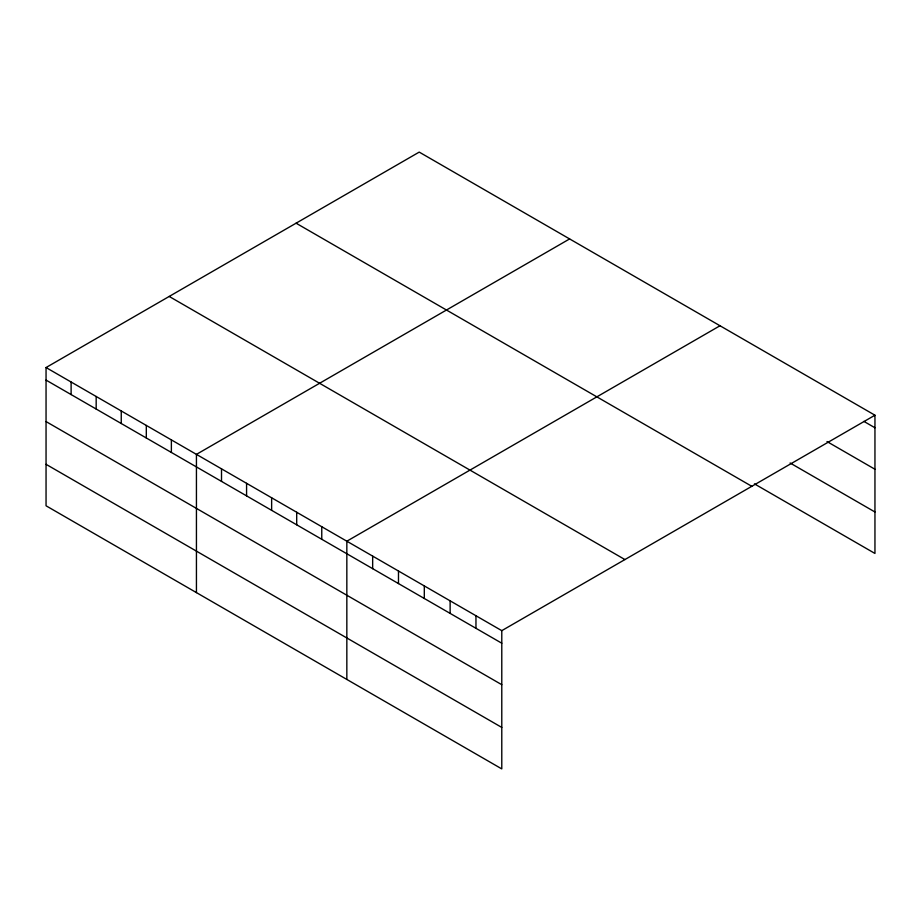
<?xml version="1.0" encoding="UTF-8"?>
<svg xmlns="http://www.w3.org/2000/svg" width="921" height="921" viewBox="0 0 921 921"><rect width="100%" height="100%" fill="white"/><g stroke="black" fill="none" stroke-linecap="round" stroke-linejoin="round"><path stroke-width="1.38" d="M46.05 367.548L501.784 630.655L501.784 768.897L46.05 505.79L46.05 367.548L419.216 152.103L874.95 415.21L874.95 553.452L754.437 483.87M569.615 238.93L196.438 454.375L196.438 592.617M720.003 325.758L346.837 541.203L346.837 679.445M501.784 630.655L874.95 415.21M863.886 421.381L874.95 427.77M826.989 441.55L874.95 469.25M790.103 462.987L874.95 511.984M296.078 223.193L751.801 486.311M169.199 296.447L624.922 559.565M46.05 380.097L501.784 643.215M46.05 421.576L501.784 684.694M46.05 464.311L501.784 727.429M475.961 615.746L475.961 628.306M450.127 600.837L450.127 613.398M424.305 585.929L424.305 598.489M398.482 571.02L398.482 583.58M372.66 556.111L372.66 568.671M321.763 526.731L321.763 539.28M296.7 512.26L296.7 524.809M271.637 497.789L271.637 510.338M246.575 483.318L246.575 495.866M221.512 468.847L221.512 481.395M171.375 439.904L171.375 452.453M146.312 425.433L146.312 437.982M121.25 410.962L121.25 423.51M96.175 396.49L96.175 409.039M71.113 382.019L71.113 394.568"/></g></svg>
